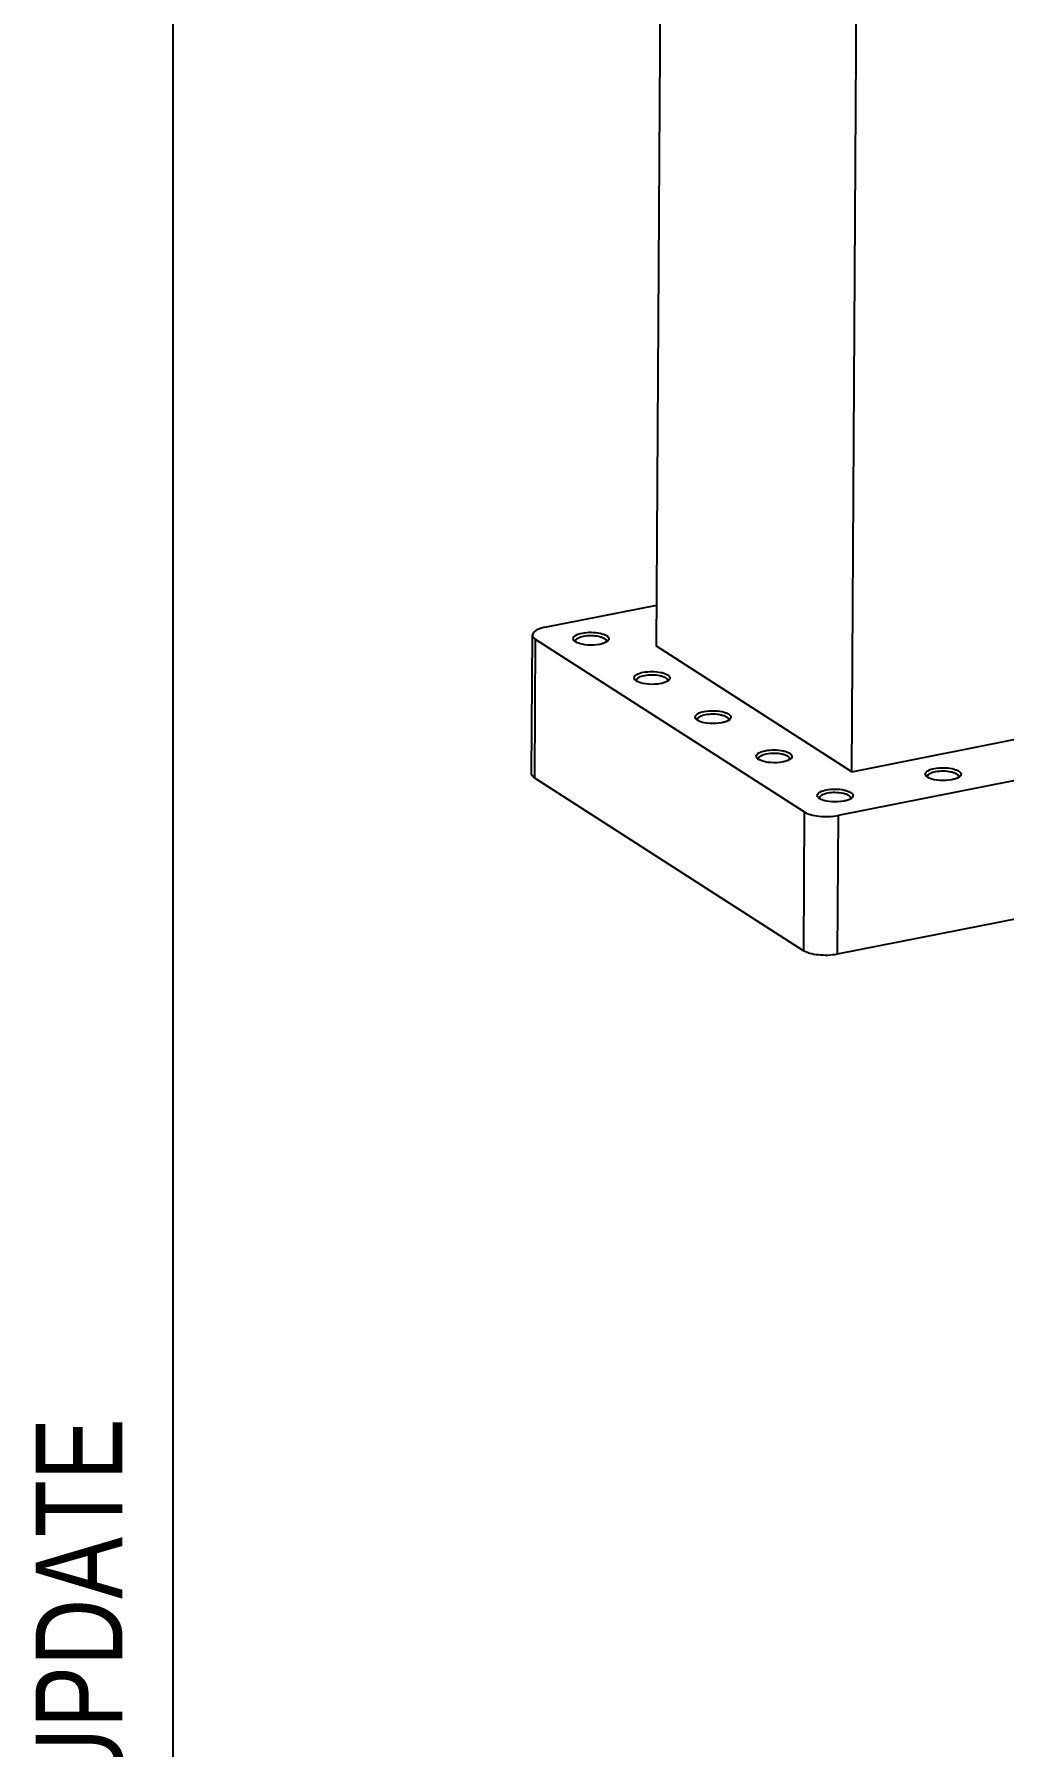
# Model space of a CAD drawing. Header units: inches. Extents: x 0.1 to 16.4, y 0 to 11.6.
# Drawn here: x 0.055 to 1.594, y 6.294 to 9.013 of the extents above; entities that cross this region are included whole.
import ezdxf

# ---------------------------------------------------------------- set-up
doc = ezdxf.new("R2010")
doc.units = ezdxf.units.IN
doc.header["$LTSCALE"] = 0.909449
doc.header["$MEASUREMENT"] = 0
doc.layers.get('0').update_dxf_attribs({"linetype": 'CONTINUOUS'})
doc.styles.get("Standard").update_dxf_attribs({"font": 'txt', "width": 0.8})

msp = doc.modelspace()

# ---------------------------------------------------------------- linework, layer by layer
at = {"color": 7, "linetype": 'CONTINUOUS'}
for p, q in [((0.2756, 0.4331), (0.2756, 11.4173)), ((1.0428, 8.0413), (1.0567, 10.2891)), ((1.3528, 7.8422), (1.3667, 10.0899)), ((1.3528, 7.8422), (3.7929, 8.3259)), ((3.9698, 8.2958), (1.331, 7.7727)), ((0.8659, 8.0714), (1.0432, 8.1065)), ((3.9685, 8.0754), (1.3296, 7.5523)), ((0.8446, 7.8388), (0.8459, 8.0592)), ((0.8497, 7.8318), (0.851, 8.0521)), ((1.2773, 7.7783), (0.851, 8.0521)), ((0.9137, 8.0487), (0.9128, 8.0495)), ((0.9151, 8.0479), (0.9137, 8.0487)), ((0.9168, 8.047), (0.9151, 8.0479)), ((0.9627, 8.0476), (0.9605, 8.0465)), ((0.9651, 8.0492), (0.9627, 8.0476)), ((1.3528, 7.8422), (1.0428, 8.0413)), ((1.0106, 7.9865), (1.0097, 7.9873)), ((1.012, 7.9856), (1.0106, 7.9865)), ((1.0136, 7.9848), (1.012, 7.9856)), ((1.0596, 7.9853), (1.0574, 7.9843)), ((1.062, 7.9869), (1.0596, 7.9853)), ((1.1075, 7.9243), (1.1065, 7.925)), ((1.1089, 7.9234), (1.1075, 7.9243)), ((1.1105, 7.9226), (1.1089, 7.9234)), ((1.1565, 7.9231), (1.1543, 7.9221)), ((1.1588, 7.9247), (1.1565, 7.9231)), ((1.2044, 7.8621), (1.2034, 7.8628)), ((1.2058, 7.8612), (1.2044, 7.8621)), ((1.2074, 7.8604), (1.2058, 7.8612)), ((1.2533, 7.8609), (1.2511, 7.8598)), ((1.2557, 7.8625), (1.2533, 7.8609)), ((1.276, 7.558), (0.8497, 7.8318)), ((1.4726, 7.8338), (1.4717, 7.8346)), ((1.474, 7.8329), (1.4726, 7.8338)), ((1.4756, 7.8321), (1.474, 7.8329)), ((1.5216, 7.8326), (1.5194, 7.8316)), ((1.524, 7.8342), (1.5216, 7.8326)), ((1.2773, 7.7783), (1.276, 7.558)), ((1.3013, 7.7998), (1.3003, 7.8006)), ((1.3027, 7.799), (1.3013, 7.7998)), ((1.3043, 7.7981), (1.3027, 7.799)), ((1.3502, 7.7987), (1.348, 7.7976)), ((1.3526, 7.8003), (1.3502, 7.7987)), ((1.331, 7.7727), (1.3296, 7.5523))]:
    msp.add_line(p, q, dxfattribs=at)
for points, knots in [([(0.8659, 8.0714), (0.8631, 8.0708), (0.858, 8.0695), (0.8508, 8.0665), (0.8459, 8.0621), (0.8459, 8.0592)], [0, 0, 0, 0, 0.349583, 0.63548, 1, 1, 1, 1]), ([(0.8459, 8.0592), (0.8459, 8.0585), (0.8465, 8.0555), (0.849, 8.0534), (0.851, 8.0521)], [0, 0, 0, 0, 0.207884, 1, 1, 1, 1]), ([(0.9106, 8.0535), (0.9107, 8.0556), (0.9159, 8.0603), (0.9214, 8.0615), (0.925, 8.0622)], [0, 0, 0, 0, 0.366398, 1, 1, 1, 1]), ([(0.9128, 8.0495), (0.9124, 8.0498), (0.9113, 8.0509), (0.9106, 8.0524), (0.9106, 8.0535)], [0, 0, 0, 0, 0.294339, 1, 1, 1, 1]), ([(0.9145, 8.0497), (0.9145, 8.0506), (0.915, 8.0517), (0.9158, 8.0526), (0.9161, 8.0528)], [0, 0, 0, 0, 0.712727, 1, 1, 1, 1]), ([(0.9161, 8.0528), (0.9166, 8.0533), (0.9199, 8.0556), (0.9238, 8.0567), (0.9269, 8.0573)], [0, 0, 0, 0, 0.193413, 1, 1, 1, 1]), ([(0.925, 8.0622), (0.9297, 8.0632), (0.9392, 8.0639), (0.9507, 8.0628), (0.9589, 8.0605), (0.964, 8.0583), (0.9673, 8.0551), (0.9673, 8.053)], [0, 0, 0, 0, 0.311423, 0.621792, 0.754214, 0.862166, 1, 1, 1, 1]), ([(0.9269, 8.0573), (0.9309, 8.0581), (0.9391, 8.0587), (0.949, 8.0578), (0.956, 8.0559), (0.9605, 8.054), (0.9633, 8.0513), (0.9633, 8.0494)], [0, 0, 0, 0, 0.310792, 0.620776, 0.753261, 0.861478, 1, 1, 1, 1]), ([(0.9673, 8.053), (0.9673, 8.0527), (0.967, 8.0512), (0.966, 8.0499), (0.9651, 8.0492)], [0, 0, 0, 0, 0.221456, 1, 1, 1, 1]), ([(0.9529, 8.0443), (0.9466, 8.043), (0.9343, 8.0426), (0.922, 8.0446), (0.9168, 8.047)], [0, 0, 0, 0, 0.530154, 1, 1, 1, 1]), ([(0.9605, 8.0465), (0.9599, 8.0463), (0.9575, 8.0454), (0.9549, 8.0447), (0.9529, 8.0443)], [0, 0, 0, 0, 0.228378, 1, 1, 1, 1]), ([(1.0075, 7.9913), (1.0075, 7.9934), (1.0128, 7.998), (1.0183, 7.9993), (1.0219, 8)], [0, 0, 0, 0, 0.366398, 1, 1, 1, 1]), ([(1.0129, 7.9906), (1.0135, 7.9911), (1.0167, 7.9934), (1.0207, 7.9945), (1.0238, 7.9951)], [0, 0, 0, 0, 0.193413, 1, 1, 1, 1]), ([(1.0219, 8), (1.0265, 8.0009), (1.0361, 8.0016), (1.0476, 8.0006), (1.0558, 7.9983), (1.0609, 7.9961), (1.0642, 7.9929), (1.0642, 7.9908)], [0, 0, 0, 0, 0.311423, 0.621792, 0.754214, 0.862166, 1, 1, 1, 1]), ([(1.0238, 7.9951), (1.0278, 7.9959), (1.036, 7.9965), (1.0459, 7.9956), (1.0529, 7.9937), (1.0573, 7.9918), (1.0602, 7.989), (1.0602, 7.9872)], [0, 0, 0, 0, 0.310792, 0.620776, 0.753261, 0.861478, 1, 1, 1, 1]), ([(1.0097, 7.9873), (1.0093, 7.9876), (1.0082, 7.9886), (1.0075, 7.9902), (1.0075, 7.9913)], [0, 0, 0, 0, 0.294339, 1, 1, 1, 1]), ([(1.0114, 7.9875), (1.0114, 7.9883), (1.0119, 7.9895), (1.0127, 7.9903), (1.0129, 7.9906)], [0, 0, 0, 0, 0.712727, 1, 1, 1, 1]), ([(1.0498, 7.9821), (1.0434, 7.9808), (1.0312, 7.9804), (1.0189, 7.9824), (1.0136, 7.9848)], [0, 0, 0, 0, 0.530154, 1, 1, 1, 1]), ([(1.0574, 7.9843), (1.0568, 7.9841), (1.0543, 7.9831), (1.0518, 7.9825), (1.0498, 7.9821)], [0, 0, 0, 0, 0.228378, 1, 1, 1, 1]), ([(1.0642, 7.9908), (1.0642, 7.9905), (1.0639, 7.989), (1.0629, 7.9877), (1.062, 7.9869)], [0, 0, 0, 0, 0.221456, 1, 1, 1, 1]), ([(1.1188, 7.9378), (1.1234, 7.9387), (1.133, 7.9394), (1.1445, 7.9384), (1.1527, 7.9361), (1.1578, 7.9339), (1.1611, 7.9307), (1.1611, 7.9286)], [0, 0, 0, 0, 0.311423, 0.621792, 0.754214, 0.862166, 1, 1, 1, 1]), ([(1.1065, 7.925), (1.1062, 7.9253), (1.1051, 7.9264), (1.1043, 7.928), (1.1044, 7.9291)], [0, 0, 0, 0, 0.294339, 1, 1, 1, 1]), ([(1.1044, 7.9291), (1.1044, 7.9312), (1.1097, 7.9358), (1.1151, 7.9371), (1.1188, 7.9378)], [0, 0, 0, 0, 0.366398, 1, 1, 1, 1]), ([(1.1083, 7.9253), (1.1083, 7.9261), (1.1088, 7.9273), (1.1096, 7.9281), (1.1098, 7.9283)], [0, 0, 0, 0, 0.712727, 1, 1, 1, 1]), ([(1.1098, 7.9283), (1.1104, 7.9289), (1.1136, 7.9312), (1.1176, 7.9322), (1.1207, 7.9329)], [0, 0, 0, 0, 0.193413, 1, 1, 1, 1]), ([(1.1467, 7.9199), (1.1403, 7.9186), (1.1281, 7.9182), (1.1157, 7.9202), (1.1105, 7.9226)], [0, 0, 0, 0, 0.530154, 1, 1, 1, 1]), ([(1.1207, 7.9329), (1.1247, 7.9337), (1.1329, 7.9343), (1.1428, 7.9334), (1.1498, 7.9314), (1.1542, 7.9295), (1.1571, 7.9268), (1.1571, 7.925)], [0, 0, 0, 0, 0.310792, 0.620776, 0.753261, 0.861478, 1, 1, 1, 1]), ([(1.1543, 7.9221), (1.1537, 7.9218), (1.1512, 7.9209), (1.1487, 7.9203), (1.1467, 7.9199)], [0, 0, 0, 0, 0.228378, 1, 1, 1, 1]), ([(1.1611, 7.9286), (1.161, 7.9282), (1.1608, 7.9267), (1.1597, 7.9255), (1.1588, 7.9247)], [0, 0, 0, 0, 0.221456, 1, 1, 1, 1]), ([(1.2034, 7.8628), (1.2031, 7.8631), (1.202, 7.8642), (1.2012, 7.8657), (1.2013, 7.8668)], [0, 0, 0, 0, 0.294339, 1, 1, 1, 1]), ([(1.2013, 7.8668), (1.2013, 7.869), (1.2065, 7.8736), (1.212, 7.8748), (1.2156, 7.8755)], [0, 0, 0, 0, 0.366398, 1, 1, 1, 1]), ([(1.2052, 7.8631), (1.2052, 7.8639), (1.2057, 7.865), (1.2065, 7.8659), (1.2067, 7.8661)], [0, 0, 0, 0, 0.712727, 1, 1, 1, 1]), ([(1.2067, 7.8661), (1.2073, 7.8666), (1.2105, 7.869), (1.2144, 7.87), (1.2176, 7.8706)], [0, 0, 0, 0, 0.193413, 1, 1, 1, 1]), ([(1.2435, 7.8576), (1.2372, 7.8564), (1.2249, 7.8559), (1.2126, 7.858), (1.2074, 7.8604)], [0, 0, 0, 0, 0.530154, 1, 1, 1, 1]), ([(1.2156, 7.8755), (1.2203, 7.8765), (1.2299, 7.8772), (1.2414, 7.8762), (1.2496, 7.8739), (1.2547, 7.8716), (1.258, 7.8684), (1.2579, 7.8663)], [0, 0, 0, 0, 0.311423, 0.621792, 0.754214, 0.862166, 1, 1, 1, 1]), ([(1.2176, 7.8706), (1.2216, 7.8714), (1.2298, 7.872), (1.2396, 7.8712), (1.2467, 7.8692), (1.2511, 7.8673), (1.254, 7.8646), (1.254, 7.8628)], [0, 0, 0, 0, 0.310792, 0.620776, 0.753261, 0.861478, 1, 1, 1, 1]), ([(1.2511, 7.8598), (1.2506, 7.8596), (1.2481, 7.8587), (1.2455, 7.858), (1.2435, 7.8576)], [0, 0, 0, 0, 0.228378, 1, 1, 1, 1]), ([(1.2579, 7.8663), (1.2579, 7.866), (1.2577, 7.8645), (1.2566, 7.8632), (1.2557, 7.8625)], [0, 0, 0, 0, 0.221456, 1, 1, 1, 1]), ([(0.8497, 7.8318), (0.8489, 7.8323), (0.8465, 7.8339), (0.8446, 7.8368), (0.8446, 7.8388)], [0, 0, 0, 0, 0.311163, 1, 1, 1, 1]), ([(1.4695, 7.8386), (1.4695, 7.8407), (1.4748, 7.8453), (1.4803, 7.8466), (1.4839, 7.8473)], [0, 0, 0, 0, 0.366398, 1, 1, 1, 1]), ([(1.4717, 7.8346), (1.4713, 7.8349), (1.4702, 7.8359), (1.4695, 7.8375), (1.4695, 7.8386)], [0, 0, 0, 0, 0.294339, 1, 1, 1, 1]), ([(1.4734, 7.8348), (1.4734, 7.8356), (1.4739, 7.8368), (1.4747, 7.8376), (1.4749, 7.8379)], [0, 0, 0, 0, 0.712727, 1, 1, 1, 1]), ([(1.4749, 7.8379), (1.4755, 7.8384), (1.4787, 7.8407), (1.4827, 7.8418), (1.4858, 7.8424)], [0, 0, 0, 0, 0.193413, 1, 1, 1, 1]), ([(1.5118, 7.8294), (1.5054, 7.8281), (1.4932, 7.8277), (1.4809, 7.8297), (1.4756, 7.8321)], [0, 0, 0, 0, 0.530154, 1, 1, 1, 1]), ([(1.4839, 7.8473), (1.4885, 7.8482), (1.4981, 7.8489), (1.5096, 7.8479), (1.5178, 7.8456), (1.5229, 7.8434), (1.5262, 7.8402), (1.5262, 7.8381)], [0, 0, 0, 0, 0.311423, 0.621792, 0.754214, 0.862166, 1, 1, 1, 1]), ([(1.4858, 7.8424), (1.4898, 7.8432), (1.498, 7.8438), (1.5079, 7.8429), (1.5149, 7.8409), (1.5193, 7.839), (1.5222, 7.8363), (1.5222, 7.8345)], [0, 0, 0, 0, 0.310792, 0.620776, 0.753261, 0.861478, 1, 1, 1, 1]), ([(1.5194, 7.8316), (1.5188, 7.8314), (1.5164, 7.8304), (1.5138, 7.8298), (1.5118, 7.8294)], [0, 0, 0, 0, 0.228378, 1, 1, 1, 1]), ([(1.5262, 7.8381), (1.5262, 7.8378), (1.5259, 7.8362), (1.5249, 7.835), (1.524, 7.8342)], [0, 0, 0, 0, 0.221456, 1, 1, 1, 1]), ([(1.2981, 7.8046), (1.2982, 7.8067), (1.3034, 7.8114), (1.3089, 7.8126), (1.3125, 7.8133)], [0, 0, 0, 0, 0.366398, 1, 1, 1, 1]), ([(1.3003, 7.8006), (1.3, 7.8009), (1.2989, 7.802), (1.2981, 7.8035), (1.2981, 7.8046)], [0, 0, 0, 0, 0.294339, 1, 1, 1, 1]), ([(1.302, 7.8008), (1.3021, 7.8017), (1.3026, 7.8028), (1.3034, 7.8037), (1.3036, 7.8039)], [0, 0, 0, 0, 0.712727, 1, 1, 1, 1]), ([(1.3036, 7.8039), (1.3041, 7.8044), (1.3074, 7.8067), (1.3113, 7.8078), (1.3144, 7.8084)], [0, 0, 0, 0, 0.193413, 1, 1, 1, 1]), ([(1.3125, 7.8133), (1.3172, 7.8142), (1.3267, 7.815), (1.3382, 7.8139), (1.3464, 7.8116), (1.3516, 7.8094), (1.3549, 7.8062), (1.3548, 7.8041)], [0, 0, 0, 0, 0.311423, 0.621792, 0.754214, 0.862166, 1, 1, 1, 1]), ([(1.3144, 7.8084), (1.3184, 7.8092), (1.3266, 7.8098), (1.3365, 7.8089), (1.3436, 7.807), (1.348, 7.8051), (1.3509, 7.8024), (1.3509, 7.8005)], [0, 0, 0, 0, 0.310792, 0.620776, 0.753261, 0.861478, 1, 1, 1, 1]), ([(1.3548, 7.8041), (1.3548, 7.8038), (1.3546, 7.8023), (1.3535, 7.801), (1.3526, 7.8003)], [0, 0, 0, 0, 0.221456, 1, 1, 1, 1]), ([(1.2773, 7.7783), (1.2804, 7.7764), (1.2883, 7.7734), (1.3062, 7.7703), (1.3212, 7.7707), (1.331, 7.7727)], [0, 0, 0, 0, 0.19878, 0.45352, 1, 1, 1, 1]), ([(1.3404, 7.7954), (1.3341, 7.7941), (1.3218, 7.7937), (1.3095, 7.7957), (1.3043, 7.7981)], [0, 0, 0, 0, 0.530154, 1, 1, 1, 1]), ([(1.348, 7.7976), (1.3475, 7.7974), (1.345, 7.7965), (1.3424, 7.7958), (1.3404, 7.7954)], [0, 0, 0, 0, 0.228378, 1, 1, 1, 1]), ([(1.3296, 7.5523), (1.3198, 7.5504), (1.3049, 7.55), (1.2869, 7.5531), (1.279, 7.556), (1.276, 7.558)], [0, 0, 0, 0, 0.54648, 0.80122, 1, 1, 1, 1])]:
    msp.add_open_spline(points, degree=3, knots=knots, dxfattribs=at)
for points in [[(0.9151, 8.0479), (0.9147, 8.0484), (0.9145, 8.0491), (0.9145, 8.0497)], [(0.9633, 8.0494), (0.9633, 8.0488), (0.9631, 8.0481), (0.9628, 8.0476)], [(1.0119, 7.9857), (1.0116, 7.9862), (1.0114, 7.9869), (1.0114, 7.9875)], [(1.0602, 7.9872), (1.0602, 7.9866), (1.06, 7.9859), (1.0597, 7.9854)], [(1.1088, 7.9234), (1.1085, 7.924), (1.1083, 7.9246), (1.1083, 7.9253)], [(1.1571, 7.925), (1.1571, 7.9243), (1.1569, 7.9237), (1.1565, 7.9231)], [(1.2057, 7.8612), (1.2054, 7.8618), (1.2052, 7.8624), (1.2052, 7.8631)], [(1.254, 7.8628), (1.254, 7.8621), (1.2538, 7.8615), (1.2534, 7.8609)], [(1.4739, 7.833), (1.4736, 7.8335), (1.4734, 7.8342), (1.4734, 7.8348)], [(1.5222, 7.8345), (1.5222, 7.8339), (1.522, 7.8332), (1.5217, 7.8327)], [(1.3026, 7.799), (1.3023, 7.7995), (1.302, 7.8002), (1.302, 7.8008)], [(1.3509, 7.8005), (1.3509, 7.7999), (1.3506, 7.7992), (1.3503, 7.7987)]]:
    msp.add_open_spline(points, degree=3, dxfattribs=at)

# ---------------------------------------------------------------- texts
at = {"color": 2, "linetype": 'CONTINUOUS', "insert": (0.0573, 5.7918), "char_height": 0.137795, "width": 2.425197, "attachment_point": 2, "rotation": 90, "line_spacing_factor": 0.9}
msp.add_mtext('DO NOT MANUALLY UPDATE', dxfattribs=at)

doc.saveas('drawing.dxf')
